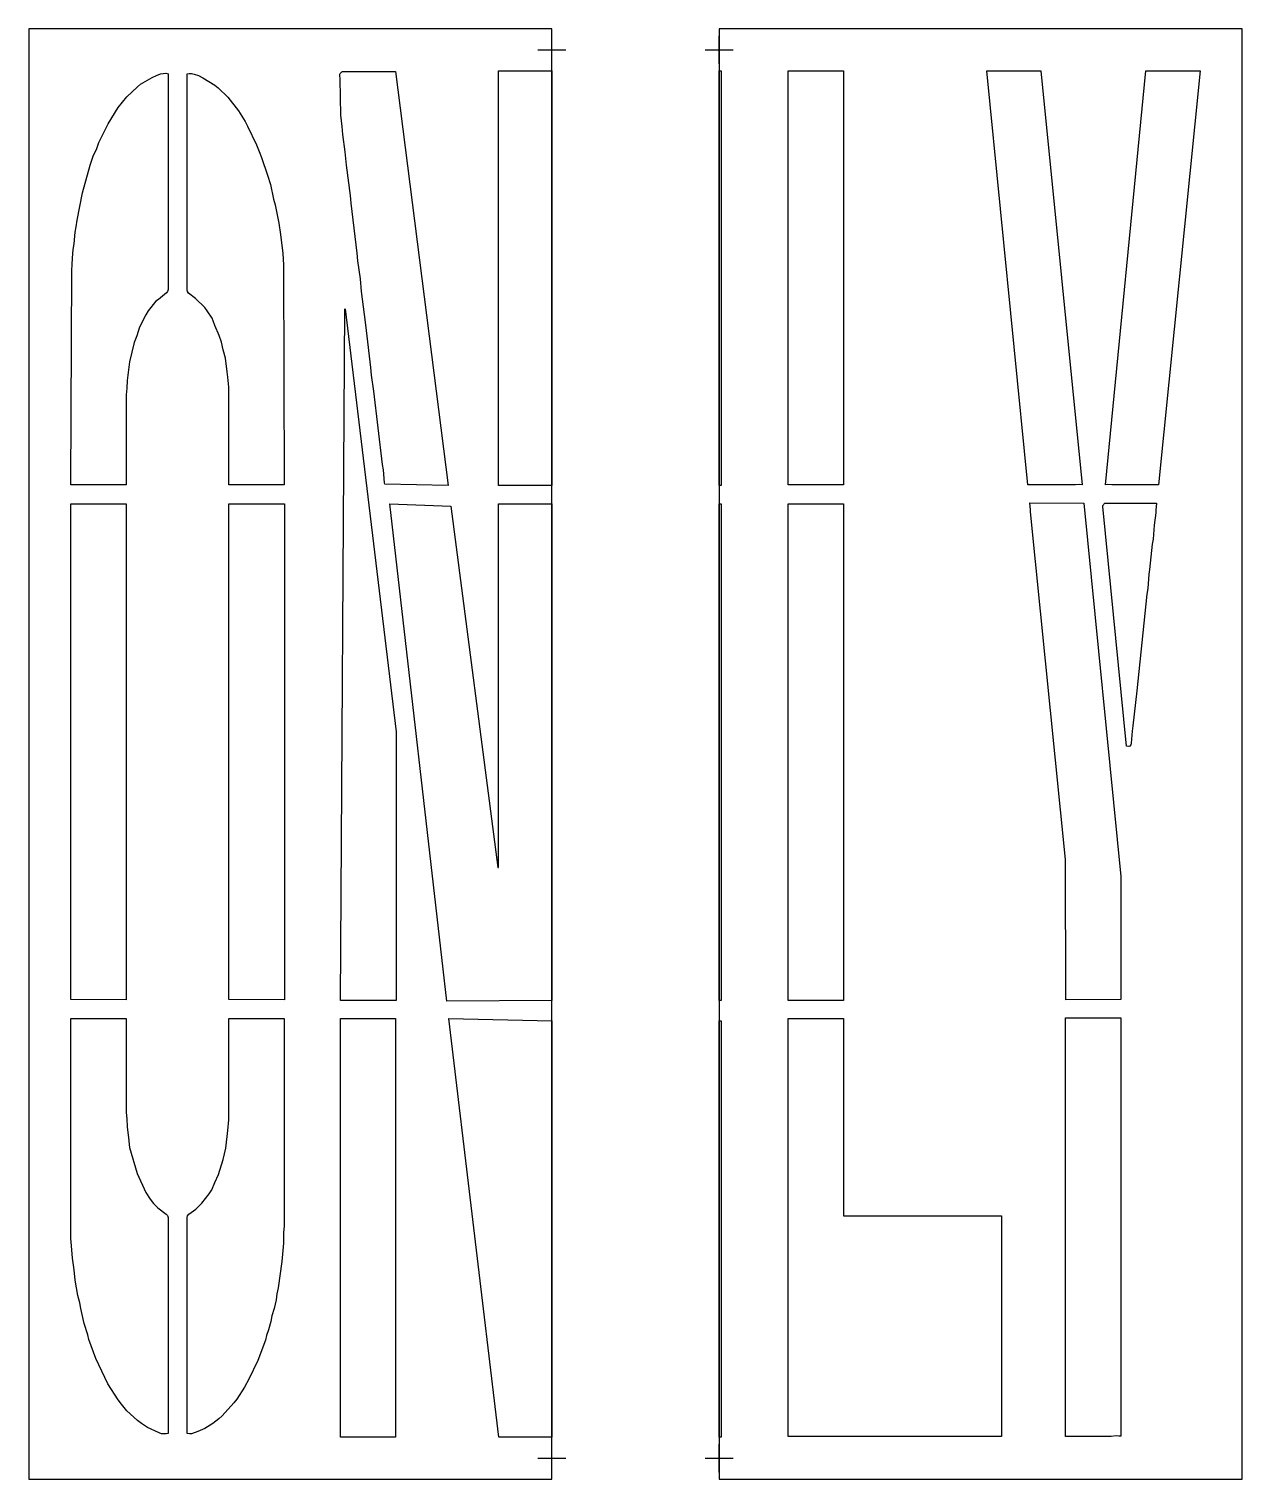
# Model space of a CAD drawing. Header units: inches. Extents: x 0 to 87, y 0 to 104.
import ezdxf

# ---------------------------------------------------------------- set-up
doc = ezdxf.new("R2010")
doc.units = ezdxf.units.IN
doc.header["$MEASUREMENT"] = 0
doc.layers.add('CUT', color=1, linetype='Continuous')
doc.layers.add('REG', color=5, linetype='Continuous')

msp = doc.modelspace()

# ---------------------------------------------------------------- linework, layer by layer
at = {"layer": 'CUT'}
for points in [[(22.44, 100.92), (22.48, 100.94), (22.53, 100.94), (26.29, 100.94), (30.07, 71.25), (25.53, 71.35), (25.51, 71.46), (25.42, 72.38), (25.36, 72.76), (24.73, 78.03), (24.58, 79.17), (24.53, 79.73), (24.2, 82.37), (24.15, 82.98), (23.86, 85.17), (23.78, 86.07), (23.6, 87.38), (23.55, 87.93), (23.1, 91.5), (23.06, 92.06), (22.77, 94.23), (22.69, 95.18), (22.51, 96.44), (22.46, 97), (22.36, 97.81), (22.33, 100.39), (22.3, 100.68), (22.3, 100.73), (22.31, 100.77), (22.33, 100.82), (22.36, 100.86), (22.39, 100.89)], [(37.51, 100.99), (37.51, 71.25), (33.68, 71.25), (33.68, 101)], [(49.66, 100.99), (49.66, 71.25), (49.51, 71.25), (49.51, 100.99)], [(58.44, 101), (58.44, 71.31), (54.46, 71.31), (54.46, 101)], [(68.7, 101), (72.59, 101), (75.54, 71.31), (75.38, 71.32), (75.07, 71.3), (71.66, 71.31)], [(77.37, 71.32), (77.22, 71.31), (80.11, 101), (84.02, 101), (81.03, 71.31), (77.68, 71.3)], [(5.67, 97.21), (6.39, 98.36), (7.02, 99.14), (7.78, 99.86), (8.01, 100.05), (8.83, 100.53), (9.14, 100.67), (9.44, 100.78), (9.63, 100.82), (9.81, 100.83), (9.98, 100.78), (9.98, 85.31), (9.94, 85.18), (9.87, 85.07), (9.28, 84.61), (9.11, 84.47), (8.55, 83.79), (8.37, 83.5), (7.93, 82.62), (7.73, 82), (7.54, 81.52), (7.2, 80.13), (7.1, 79.18), (7.04, 78.78), (7.03, 78.23), (6.98, 77.76), (6.98, 71.75), (6.97, 71.46), (6.98, 71.3), (3.01, 71.3), (3.08, 86.69), (3.1, 87.11), (3.11, 87.57), (3.17, 88.18), (3.23, 88.58), (3.32, 89.43), (3.39, 89.8), (3.45, 90.29), (3.85, 92.26), (4.39, 94.23), (4.61, 94.88), (4.87, 95.44), (5.01, 95.85)], [(14.1, 80.38), (13.92, 80.99), (13.8, 81.53), (13.65, 82.02), (13.34, 82.74), (13.22, 83.08), (13.13, 83.26), (12.78, 83.79), (12.61, 84.02), (11.95, 84.68), (11.45, 85.06), (11.38, 85.17), (11.34, 85.3), (11.34, 100.78), (11.5, 100.82), (11.65, 100.82), (11.84, 100.77), (12.16, 100.66), (12.47, 100.5), (13.32, 99.98), (13.57, 99.78), (14.26, 99.12), (15.02, 98.13), (15.5, 97.36), (15.68, 97.04), (16.33, 95.7), (16.5, 95.21), (16.69, 94.79), (17.12, 93.52), (17.32, 92.84), (17.55, 91.79), (17.67, 91.38), (17.92, 90.08), (18.04, 89.26), (18.2, 87.89), (18.26, 87.08), (18.31, 71.3), (14.34, 71.3), (14.34, 71.46), (14.34, 71.76), (14.33, 78.3), (14.27, 79.03), (14.21, 79.4)], [(22.35, 34.32), (22.65, 83.91), (22.69, 83.92), (26.33, 53.58), (26.33, 34.32)], [(3, 69.95), (6.98, 69.95), (6.98, 34.37), (3, 34.38), (3, 34.49)], [(18.32, 69.95), (18.32, 34.37), (14.34, 34.38), (14.34, 69.95)], [(37.51, 69.95), (37.51, 34.32), (29.97, 34.27), (25.89, 69.95), (30.25, 69.78), (33.64, 43.85), (33.68, 43.85), (33.68, 69.95)], [(49.66, 69.95), (49.65, 34.32), (49.51, 34.32), (49.51, 69.95)], [(58.44, 69.95), (58.44, 34.32), (54.46, 34.32), (54.46, 69.95)], [(71.85, 69.36), (71.85, 69.51), (71.79, 70.01), (75.66, 70), (78.33, 43.22), (78.33, 34.38), (74.37, 34.37), (74.35, 44.43)], [(77.13, 69.95), (77.18, 69.98), (77.22, 69.99), (77.27, 70), (80.89, 70), (80.84, 69.49), (80.83, 69.29), (80.71, 68.42), (80.64, 67.42), (80.58, 67.05), (80.39, 65.24), (80.34, 64.89), (80.25, 63.86), (80.19, 63.47), (79.46, 56.54), (79.27, 54.86), (79.19, 54.03), (79.13, 53.63), (79.06, 52.78), (79.03, 52.65), (78.98, 52.57), (78.89, 52.53), (78.74, 52.56), (77.03, 69.74), (77.03, 69.78), (77.04, 69.83), (77.07, 69.88), (77.1, 69.92)], [(6.98, 26.28), (7.03, 25.83), (7.04, 25.25), (7.15, 24.48), (7.22, 23.78), (7.75, 21.92), (8.38, 20.54), (8.69, 20.07), (8.93, 19.76), (9.25, 19.45), (9.85, 19), (9.93, 18.9), (9.98, 18.75), (9.98, 3.27), (9.83, 3.23), (9.68, 3.23), (9.51, 3.25), (9.33, 3.31), (8.51, 3.7), (8.07, 3.97), (7.78, 4.2), (7.03, 4.9), (6.63, 5.36), (6.39, 5.67), (5.65, 6.83), (4.79, 8.64), (4.3, 10), (4.22, 10.33), (3.96, 11.16), (3.71, 12.22), (3.64, 12.63), (3.5, 13.17), (3.31, 14.25), (3.23, 15), (3.11, 15.84), (3.06, 16.72), (3, 17.24), (3, 33.02), (6.98, 33.02), (6.97, 32.86), (6.98, 32.58)], [(18.14, 15.59), (17.88, 13.72), (17.78, 13.29), (17.72, 12.86), (17.58, 12.22), (17.43, 11.7), (17.35, 11.3), (17.18, 10.69), (17.04, 10.3), (16.96, 9.95), (16.42, 8.5), (15.78, 7.16), (15.47, 6.59), (14.91, 5.73), (14.7, 5.46), (13.86, 4.54), (13.63, 4.32), (13.18, 3.98), (12.62, 3.63), (12.12, 3.41), (11.65, 3.24), (11.51, 3.23), (11.34, 3.27), (11.34, 18.75), (11.38, 18.88), (11.46, 18.99), (11.97, 19.35), (12.4, 19.78), (12.92, 20.46), (13.11, 20.75), (13.32, 21.27), (13.6, 21.83), (13.92, 22.92), (14.11, 23.74), (14.27, 25), (14.33, 25.75), (14.34, 32.56), (14.34, 32.86), (14.34, 33.02), (18.31, 33.02), (18.31, 18.14), (18.26, 17.67), (18.25, 16.91)], [(22.35, 33.02), (26.3, 33.02), (26.3, 3.01), (22.35, 3)], [(33.7, 3), (30.12, 33.02), (37.51, 32.85), (37.51, 3.01), (37.51, 3.01), (37.2, 3)], [(49.66, 32.85), (49.66, 3), (49.51, 3.01), (49.51, 32.85)], [(54.46, 3.05), (54.46, 33.02), (58.44, 33.02), (58.44, 18.87), (69.77, 18.87), (69.77, 3.05)], [(77.99, 3.09), (77.62, 3.06), (74.87, 3.05), (74.35, 3.05), (74.35, 33.07), (78.33, 33.07), (78.33, 3.07), (78.17, 3.07)]]:
    msp.add_lwpolyline(points, close=True, dxfattribs=at)
at = {"layer": 'REG'}
for points in [[(0, 0), (37.51, 0), (37.51, 104), (0, 104)], [(49.51, 0), (87.02, 0), (87.02, 104), (49.51, 104)]]:
    msp.add_lwpolyline(points, close=True, dxfattribs=at)
for points in [[(37.51, 101.5), (37.51, 103.5)], [(49.51, 101.5), (49.51, 103.5)], [(36.51, 102.5), (38.51, 102.5)], [(48.51, 102.5), (50.51, 102.5)], [(37.51, 0.5), (37.51, 2.5)], [(49.51, 0.5), (49.51, 2.5)], [(36.51, 1.5), (38.51, 1.5)], [(48.51, 1.5), (50.51, 1.5)]]:
    msp.add_lwpolyline(points, dxfattribs=at)

doc.saveas('drawing.dxf')
